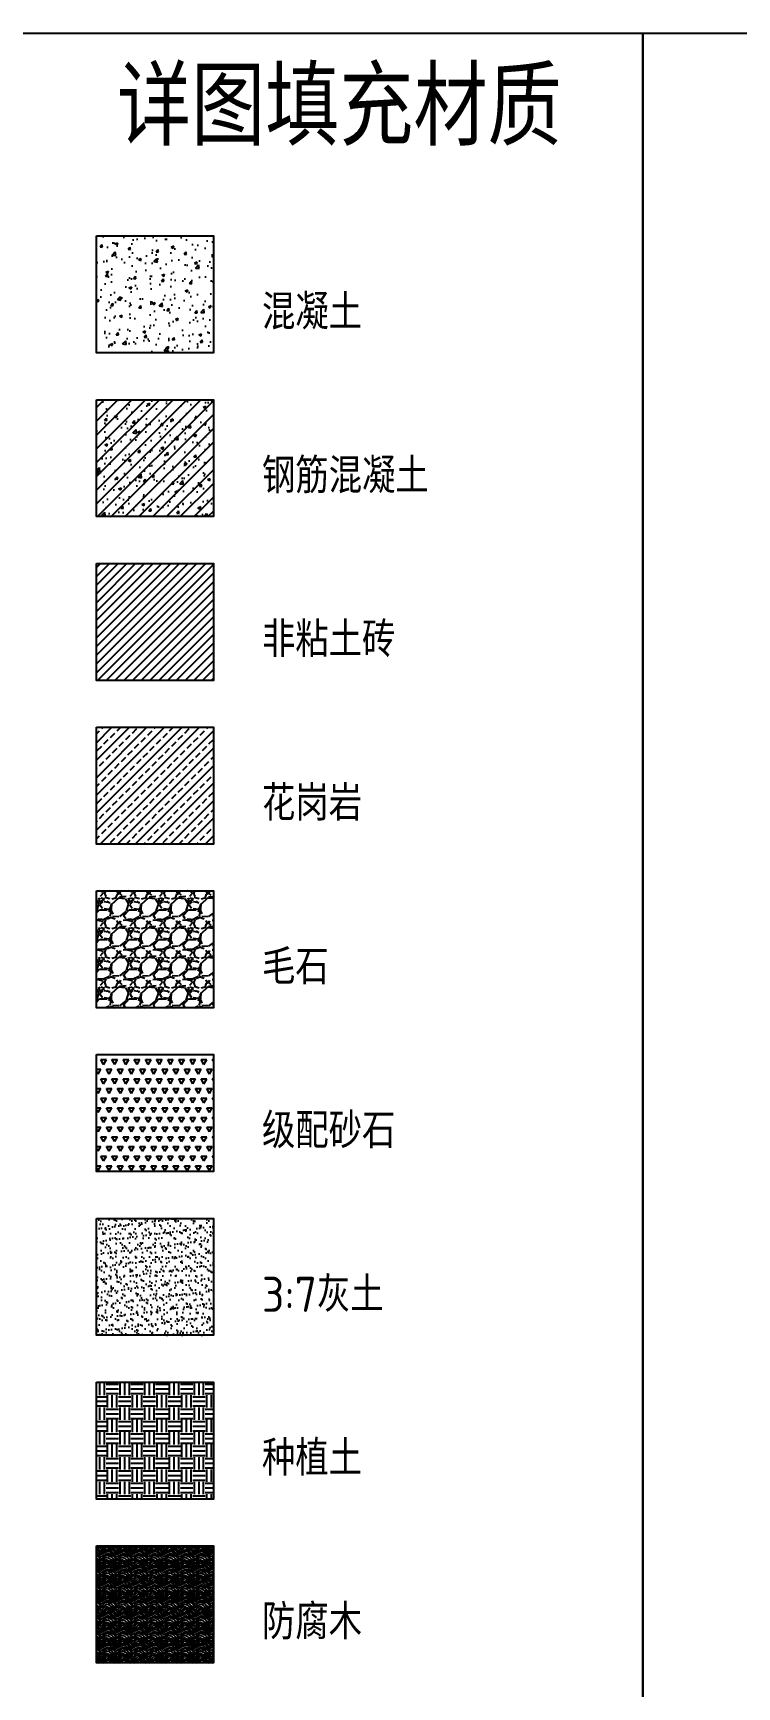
# Model space of a CAD drawing. Header units: millimetres. Extents: x -1442555 to -1309205, y 1400164 to 1531173.
# Drawn here: x -1397656 to -1391641, y 1514286 to 1528428 of the extents above; entities that cross this region are included whole.
import ezdxf
from ezdxf.enums import TextEntityAlignment as Align

# ---------------------------------------------------------------- set-up
doc = ezdxf.new("R2010")
doc.units = ezdxf.units.MM
doc.header["$LTSCALE"] = 10
doc.layers.get('0').update_dxf_attribs({"linetype": 'CONTINUOUS'})
for name, color, linetype in [('L-TEXT文字标注', 7, 'CONTINUOUS'), ('L-填充', 251, 'CONTINUOUS'), ('L-结构线', 7, 'CONTINUOUS')]:
    doc.layers.add(name, color=color, linetype=linetype)
doc.styles.get("Standard").update_dxf_attribs({"font": 'tssdeng.shx', "width": 0.7, "bigfont": 'hztxt.shx'})

msp = doc.modelspace()

# ---------------------------------------------------------------- hatches: boundary and pattern name
at = {"layer": 'L-填充'}
h = msp.add_hatch(dxfattribs=at)
h.set_pattern_fill('混凝土', color=256, scale=33.333333)
h.set_pattern_definition([(50, (-1454393.3, 1467476.14), (239.08673, -20.9174), [25, -275]), (355, (-1454393.3, 1467476.14), (-46.25044, 250.7307), [20, -220]), (100.4514, (-1454373.37, 1467474.4), (192.83646, 229.8132), [21.2467, -233.71404]), (46.1842, (-1454393.3, 1467542.8), (355.747, -55.173), [37.5, -412.5]), (96.6356, (-1454363.65, 1467538.2), (311.5542, 324.706), [31.8701, -350.571]), (351.1842, (-1454393.3, 1467542.8), (311.554, 324.7062), [30, -330]), (21, (-1454359.96, 1467526.14), (198.969, -134.2063), [25, -275]), (326, (-1454359.96, 1467526.14), (81.1051, 241.7167), [20, -220]), (71.4514, (-1454343.38, 1467514.95), (280.0742, 107.51017), [21.2467, -233.71404]), (37.5, (-1454393.29, 1467476.14), (4.053285, 110.96462), [0, -217.33333, 0, -223.33333, 0, -220.83333]), (7.5, (-1454393.29, 1467476.14), (87.68985, 131.47057), [0, -127.33333, 0, -212.33333, 0, -84.16667]), (327.5, (-1454467.63, 1467476.14), (177.94081, -7.51829), [0, -83.33333, 0, -260, 0, -345]), (317.5, (-1454500.96, 1467476.14), (194.3954, 33.36833), [0, -108.33333, 0, -172.66667, 0, -245])])
h.paths.add_polyline_path([(-1397114.7, 1526693), (-1396114.7, 1526693), (-1396114.7, 1525693), (-1397114.7, 1525693)])
h = msp.add_hatch(dxfattribs=at)
h.set_pattern_fill('钢筋混凝土', color=256, scale=33.333333)
h.set_pattern_definition([(45, (-1454393.29, 1467476.14), (-58.925565, 58.925565), []), (50, (-1454393.3, 1467476.14), (239.08673, -20.9174), [25, -275]), (355, (-1454393.3, 1467476.14), (-46.25044, 250.7307), [20, -220]), (100.4514, (-1454373.37, 1467474.4), (192.83646, 229.8132), [21.2467, -233.71404]), (46.1842, (-1454393.3, 1467542.8), (355.747, -55.173), [37.5, -412.5]), (96.6356, (-1454363.65, 1467538.2), (311.5542, 324.706), [31.8701, -350.571]), (351.1842, (-1454393.3, 1467542.8), (311.554, 324.7062), [30, -330]), (21, (-1454359.96, 1467526.14), (198.969, -134.2063), [25, -275]), (326, (-1454359.96, 1467526.14), (81.1051, 241.7167), [20, -220]), (71.4514, (-1454343.38, 1467514.95), (280.0742, 107.51017), [21.2467, -233.71404]), (37.5, (-1454393.29, 1467476.14), (4.053285, 110.96462), [0, -217.33333, 0, -223.33333, 0, -220.83333]), (7.5, (-1454393.29, 1467476.14), (87.68985, 131.47057), [0, -127.33333, 0, -212.33333, 0, -84.16667]), (327.5, (-1454467.63, 1467476.14), (177.94081, -7.51829), [0, -83.33333, 0, -260, 0, -345]), (317.5, (-1454500.96, 1467476.14), (194.3954, 33.36833), [0, -108.33333, 0, -172.66667, 0, -245])])
h.paths.add_polyline_path([(-1397114.7, 1525293), (-1396114.7, 1525293), (-1396114.7, 1524293), (-1397114.7, 1524293)])
h = msp.add_hatch(dxfattribs=at)
h.set_pattern_fill('ANSI31', color=256, scale=33.333333)
h.set_pattern_definition([(45, (-1454393.29, 1467476.137), (-37.417734, 37.417734), [])])
h.paths.add_polyline_path([(-1397114.7, 1523893), (-1396114.7, 1523893), (-1396114.7, 1522893), (-1397114.7, 1522893)])
h = msp.add_hatch(dxfattribs=at)
h.set_pattern_fill('ANSI33', color=256, scale=33.333333)
h.set_pattern_definition([(45, (-1454393.29, 1467476.14), (-74.83547, 74.83547), []), (45, (-1454318.46, 1467476.14), (-74.83547, 74.83547), [52.91667, -26.45833])])
h.paths.add_polyline_path([(-1397114.7, 1522493), (-1396114.7, 1522493), (-1396114.7, 1521493), (-1397114.7, 1521493)])
h = msp.add_hatch(dxfattribs=at)
h.set_pattern_fill('GRAVEL', color=256, scale=33.333333)
h.set_pattern_definition([(228.0128, (-1454210.412, 1467730.137), (-2032.0017266, -2286.002809), [34.1721, -3383.05]), (184.9697, (-1454233.272, 1467704.737), (3048.0049306, 253.9982075), [58.6405, -5805.4]), (132.5104, (-1454291.692, 1467699.657), (2539.9981518, -2794.0027292), [41.3482, -4093.47]), (267.2737, (-1454390.752, 1467636.157), (253.998897, 5079.9983653), [53.4005, -5286.64]), (292.8337, (-1454393.292, 1467582.817), (-1270.0036056, 3048.001733), [52.3634, -5183.98]), (357.2737, (-1454372.972, 1467534.557), (-5079.9983653, 253.998897), [53.4005, -5286.64]), (37.6942, (-1454319.632, 1467532.017), (-3302.0020861, -2539.9977357), [70.6194, -6991.31]), (72.2553, (-1454263.752, 1467575.197), (1778.0035565, 5588.0016206), [66.672, -6600.53]), (121.4296, (-1454243.432, 1467638.697), (-2032.0005235, 3301.996116), [53.5813, -5304.55]), (175.2364, (-1454271.372, 1467684.417), (2793.9978053, -253.997616), [61.1713, -2997.39]), (222.3974, (-1454332.332, 1467689.497), (-3048.0000917, -2793.9963651), [79.1078, -7831.68]), (138.8141, (-1454139.292, 1467633.617), (-1777.9988674, 1523.997656), [27.0005, -2673.06]), (171.4692, (-1454159.612, 1467651.397), (3301.9949596, -508.00128), [51.3682, -5085.46]), (225, (-1454210.41, 1467659.02), (-4e-14, -253.99983), [35.9209, -323.289]), (203.1986, (-1454228.192, 1467689.497), (1270.004283, 508.002227), [19.3441, -1915.06]), (291.8014, (-1454245.97, 1467681.877), (-254.000178, 762.00049), [27.3566, -1340.48]), (30.9638, (-1454235.812, 1467656.477), (761.999195, 508.000396), [44.432, -1436.63]), (161.5651, (-1454197.71, 1467679.34), (508.00023, -253.99962), [32.1287, -771.09]), (16.3895, (-1454393.292, 1467681.877), (2540.0014014, 761.998415), [45.0088, -4455.88]), (70.3462, (-1454350.112, 1467694.577), (-1015.997169, -2793.996049), [37.7599, -3738.22]), (293.1986, (-1454197.712, 1467730.137), (-508.002227, 1270.004283), [38.688, -1895.72]), (343.6105, (-1454182.472, 1467694.577), (-2540.0014014, 761.998415), [45.0088, -4455.88]), (339.444, (-1454393.292, 1467524.397), (-1270.001576, 507.999384), [43.4035, -2126.77]), (294.7751, (-1454352.652, 1467509.157), (-1269.9970404, 2793.9987026), [36.3672, -3600.36]), (66.8014, (-1454195.172, 1467476.137), (508.002227, 1270.004283), [38.688, -1895.72]), (17.354, (-1454179.932, 1467511.697), (-3302.0001782, -1015.9984676), [42.5783, -4215.24]), (69.444, (-1454319.632, 1467476.137), (-507.999384, -1270.001576), [21.7018, -2148.48]), (101.3099, (-1454210.41, 1467476.137), (-253.998746, 1015.996746), [12.9515, -1282.2]), (165.9638, (-1454212.95, 1467488.84), (762.000535, -253.99956), [52.3634, -994.905]), (186.009, (-1454263.752, 1467501.537), (2539.9962544, 253.9994069), [48.5267, -4804.14]), (303.6901, (-1454235.81, 1467633.62), (-254.00009, 507.99951), [36.6324, -879.178]), (353.1572, (-1454215.492, 1467603.137), (4318.0017857, -508.0022752), [63.9557, -6331.6]), (60.9454, (-1454151.992, 1467595.517), (-1015.9976366, -1777.995761), [26.1508, -2588.94]), (90, (-1454139.3, 1467618.38), (-254, 254), [15.24, -238.76]), (120.2564, (-1454268.832, 1467509.157), (1015.9978467, -1777.9991032), [35.2867, -3493.39]), (48.0128, (-1454286.612, 1467539.637), (2032.0017266, 2286.002809), [68.3443, -3348.88]), (0, (-1454240.9, 1467590.44), (254, 254), [66.04, -187.96]), (325.3048, (-1454174.852, 1467590.437), (-2539.995599, 1778.000169), [40.161, -3975.93]), (254.0546, (-1454141.832, 1467567.577), (-254.000648, -1016.00242), [36.9829, -1812.17]), (207.646, (-1454151.992, 1467532.017), (-4825.9983049, -2540.0015975), [60.2145, -5961.25]), (175.4261, (-1454205.332, 1467504.077), (-3302.0007605, 253.9987711), [63.7029, -6306.58]), (175.4261, (-1454205.332, 1467504.077), (-3302.0007605, 253.9987711), [63.7029, -6306.58])])
h.paths.add_polyline_path([(-1397114.7, 1521093), (-1396114.7, 1521093), (-1396114.7, 1520093), (-1397114.7, 1520093)])
h = msp.add_hatch(dxfattribs=at)
h.set_pattern_fill('TRIANG', color=256, scale=33.333333)
h.set_pattern_definition([(60, (-1454393.29, 1467476.14), (-47.62498, 82.48891), [47.625, -47.625]), (120, (-1454393.29, 1467476.14), (-95.24998, 1e-05), [47.625, -47.625]), (0, (-1454417.105, 1467517.38), (47.625, 82.4889), [47.625, -47.625])])
h.paths.add_polyline_path([(-1397114.7, 1519693), (-1396114.7, 1519693), (-1396114.7, 1518693), (-1397114.7, 1518693)])
h = msp.add_hatch(dxfattribs=at)
h.set_pattern_fill('AR-SAND', color=256, scale=33.333333)
h.set_pattern_definition([(37.5, (-1454393.29, 1467476.14), (-2.66672, 81.568873), [0, -64.346667, 0, -71.966667, 0, -68.791667]), (7.5, (-1454393.29, 1467476.14), (74.92055, 119.47085), [0, -34.713333, 0, -57.996667, 0, -22.225]), (327.5, (-1454445.36, 1467476.14), (131.83206, 0.23953), [0, -21.166667, 0, -76.2, 0, -99.483333]), (317.5, (-1454445.36, 1467476.14), (127.25941, 37.15489), [0, -10.583333, 0, -49.953333, 0, -57.15])])
h.paths.add_polyline_path([(-1397114.7, 1518293), (-1396114.7, 1518293), (-1396114.7, 1517293), (-1397114.7, 1517293)])
h = msp.add_hatch(dxfattribs=at)
h.set_pattern_fill('EARTH', color=256, scale=33.333333)
h.set_pattern_definition([(0, (-1454393.29, 1467476.14), (105.83333, 105.83333), [105.83333, -105.83333]), (0, (-1454393.29, 1467515.82), (105.83333, 105.83333), [105.83333, -105.83333]), (0, (-1454393.29, 1467555.51), (105.83333, 105.83333), [105.83333, -105.83333]), (90, (-1454380.06, 1467568.74), (-105.83333, 105.83333), [105.83333, -105.83333]), (90, (-1454340.38, 1467568.74), (-105.83333, 105.83333), [105.83333, -105.83333]), (90, (-1454300.69, 1467568.74), (-105.83333, 105.83333), [105.83333, -105.83333])])
h.paths.add_polyline_path([(-1397114.7, 1516893), (-1396114.7, 1516893), (-1396114.7, 1515893), (-1397114.7, 1515893)])
h = msp.add_hatch(dxfattribs=at)
h.set_pattern_fill('木纹01', color=256, scale=33.333333, style=0)
h.set_pattern_definition([(0, (-1430538.38, 1487380.5), (133.33333, 133.33333), [6.66667, -126.66667]), (0, (-1430631.71, 1487393.84), (133.33333, 133.33333), [13.33333, -120]), (0, (-1430545.04, 1487400.5), (133.33333, 133.33333), [6.66667, -126.66667]), (0, (-1430625.04, 1487413.84), (133.33333, 133.33333), [6.66667, -126.66667]), (0, (-1430545.04, 1487420.5), (133.33333, 133.33333), [6.66667, -126.66667]), (0, (-1430618.38, 1487427.17), (133.33333, 133.33333), [6.66667, -126.66667]), (0, (-1430545.04, 1487433.84), (133.33333, 133.33333), [6.66667, -126.66667]), (0, (-1430618.38, 1487447.17), (133.33333, 133.33333), [6.66667, -73.33333, 6.66667, -46.66667]), (0, (-1430618.38, 1487460.5), (133.33333, 133.33333), [13.33333, -66.66667, 6.66667, -46.66667]), (0, (-1430625.04, 1487480.5), (133.33333, 133.33333), [6.66667, -20, 6.66667, -53.33333, 6.66667, -40]), (0, (-1430631.71, 1487493.84), (133.33333, 133.33333), [6.66667, -26.66667, 13.33333, -86.66667]), (0, (-1430545.04, 1487500.5), (133.33333, 133.33333), [6.66667, -126.66667]), (0, (-1430631.71, 1487507.17), (133.33333, 133.33333), [6.66667, -33.33333, 6.66667, -86.66667]), (45, (-1430645.04, 1487380.5), (1e-14, 133.33333), [18.85613, -169.70567]), (45, (-1430531.71, 1487380.5), (1e-14, 133.33333), [37.71236, -150.84945]), (45, (-1430531.71, 1487447.17), (1e-14, 133.33333), [9.428, -179.1338]), (45, (-1430645.04, 1487460.5), (1e-14, 133.33333), [28.28427, -160.27754]), (45, (-1430531.71, 1487460.5), (1e-14, 133.33333), [47.14045, -141.42135]), (45, (-1430531.71, 1487480.5), (1e-14, 133.33333), [28.28427, -160.27754]), (315, (-1430558.38, 1487493.84), (133.33333, -3e-14), [9.428, -179.1338]), (315, (-1430605.04, 1487387.17), (133.33333, -3e-14), [18.85613, -169.70567]), (315, (-1430598.38, 1487440.5), (133.33333, -3e-14), [18.85613, -169.70567]), (315, (-1430558.38, 1487413.84), (133.33333, -3e-14), [18.85613, -169.70567]), (315, (-1430565.04, 1487467.17), (133.33333, -3e-14), [18.85613, -169.70567]), (315, (-1430558.38, 1487480.5), (133.33333, -3e-14), [28.28427, -160.27754]), (315, (-1430591.71, 1487400.5), (133.33333, -3e-14), [28.28427, -160.27754]), (315, (-1430571.71, 1487407.17), (133.33333, -3e-14), [28.28427, -160.27754]), (315, (-1430591.71, 1487453.84), (133.33333, -3e-14), [28.28427, -160.27754]), (315, (-1430578.38, 1487460.5), (133.33333, -3e-14), [28.28427, -160.27754]), (26.56505, (-1430638.376, 1487407.17), (133.33333, 5e-08), [14.9071, -283.23528]), (26.56505, (-1430538.376, 1487400.503), (133.33333, 5e-08), [59.62848, -238.5139]), (26.56505, (-1430538.376, 1487420.503), (133.33333, 5e-08), [59.62848, -238.5139]), (26.56505, (-1430538.376, 1487433.837), (133.33333, 5e-08), [59.62853, -89.33333, 29.81467, -119.36586]), (26.56505, (-1430525.04, 1487453.837), (133.33333, 5e-08), [14.9071, -283.23528]), (26.56505, (-1430645.04, 1487500.503), (133.33333, 5e-08), [14.9071, -283.23528]), (26.56505, (-1430538.376, 1487500.503), (133.33333, 5e-08), [29.81424, -268.32816]), (333.43495, (-1430571.71, 1487380.503), (133.33333, -5e-08), [29.81424, -268.32816]), (333.43495, (-1430618.376, 1487413.837), (133.33333, -5e-08), [29.81424, -268.32816]), (333.43495, (-1430618.376, 1487393.837), (133.33333, -5e-08), [14.9071, -283.23482]), (333.43495, (-1430611.71, 1487427.17), (133.33333, -5e-08), [44.72136, -253.42104]), (333.43495, (-1430585.04, 1487427.17), (133.33333, -5e-08), [29.81424, -268.32816]), (333.43495, (-1430571.71, 1487433.837), (133.33333, -5e-08), [29.81424, -268.32816]), (333.43495, (-1430611.71, 1487447.17), (133.33333, -5e-08), [14.9071, -283.23482]), (333.43495, (-1430605.04, 1487460.503), (133.33333, -5e-08), [14.9071, -283.23482]), (333.43495, (-1430551.71, 1487487.17), (133.33333, -5e-08), [14.9071, -283.23482]), (333.43495, (-1430558.376, 1487440.503), (133.33333, -5e-08), [14.9071, -283.23482]), (333.43495, (-1430618.376, 1487480.503), (133.33333, -5e-08), [44.72136, -253.42104]), (333.43495, (-1430625.04, 1487493.837), (133.33333, -5e-08), [29.81424, -268.32816]), (333.43495, (-1430551.71, 1487453.837), (133.33333, -5e-08), [14.90667, -134.16, 14.90667, -134.16906]), (333.43495, (-1430591.71, 1487480.503), (133.33333, -5e-08), [29.81424, -268.32816]), (333.43495, (-1430585.04, 1487493.837), (133.33333, -5e-08), [29.81424, -268.32816]), (333.43495, (-1430625.04, 1487507.17), (133.33333, -5e-08), [29.81424, -268.32816]), (333.43495, (-1430585.04, 1487507.17), (133.33333, -5e-08), [29.81424, -268.32816])])
h.paths.add_polyline_path([(-1397114.7, 1515493), (-1396114.7, 1515493), (-1396114.7, 1514493), (-1397114.7, 1514493)])

# ---------------------------------------------------------------- linework, layer by layer
for points in [[(-1417444.8, 1528427.7), (-1392444.8, 1528427.7), (-1392444.8, 1498427.7), (-1417444.8, 1498427.7)], [(-1392444.8, 1528427.7), (-1367444.8, 1528427.7), (-1367444.8, 1498427.7), (-1392444.8, 1498427.7)]]:
    msp.add_lwpolyline(points, close=True)
at = {"layer": 'L-结构线'}
for points in [[(-1397114.7, 1526693), (-1396114.7, 1526693), (-1396114.7, 1525693), (-1397114.7, 1525693)], [(-1397114.7, 1525293), (-1396114.7, 1525293), (-1396114.7, 1524293), (-1397114.7, 1524293)], [(-1397114.7, 1523893), (-1396114.7, 1523893), (-1396114.7, 1522893), (-1397114.7, 1522893)], [(-1397114.7, 1522493), (-1396114.7, 1522493), (-1396114.7, 1521493), (-1397114.7, 1521493)], [(-1397114.7, 1521093), (-1396114.7, 1521093), (-1396114.7, 1520093), (-1397114.7, 1520093)], [(-1397114.7, 1519693), (-1396114.7, 1519693), (-1396114.7, 1518693), (-1397114.7, 1518693)], [(-1397114.7, 1518293), (-1396114.7, 1518293), (-1396114.7, 1517293), (-1397114.7, 1517293)], [(-1397114.7, 1516893), (-1396114.7, 1516893), (-1396114.7, 1515893), (-1397114.7, 1515893)], [(-1397114.7, 1515493), (-1396114.7, 1515493), (-1396114.7, 1514493), (-1397114.7, 1514493)]]:
    msp.add_lwpolyline(points, close=True, dxfattribs=at)

# ---------------------------------------------------------------- texts
at = {"layer": 'L-TEXT文字标注', "width": 0.95}
msp.add_text('详图填充材质', height=666.67, dxfattribs=at).set_placement((-1395038.6, 1527833.6), align=Align.MIDDLE)
for s, p in [('混凝土', (-1395699.7, 1526193)), ('钢筋混凝土', (-1395699.7, 1524793)), ('非粘土砖', (-1395699.7, 1523393)), ('花岗岩', (-1395699.7, 1521993)), ('毛石', (-1395699.7, 1520593)), ('级配砂石', (-1395699.7, 1519193)), ('3:7灰土', (-1395699.7, 1517793)), ('种植土', (-1395699.7, 1516393)), ('防腐木', (-1395699.7, 1514993))]:
    msp.add_text(s, height=300, dxfattribs=at).set_placement(p, align=Align.TOP_LEFT)

doc.saveas('drawing.dxf')
